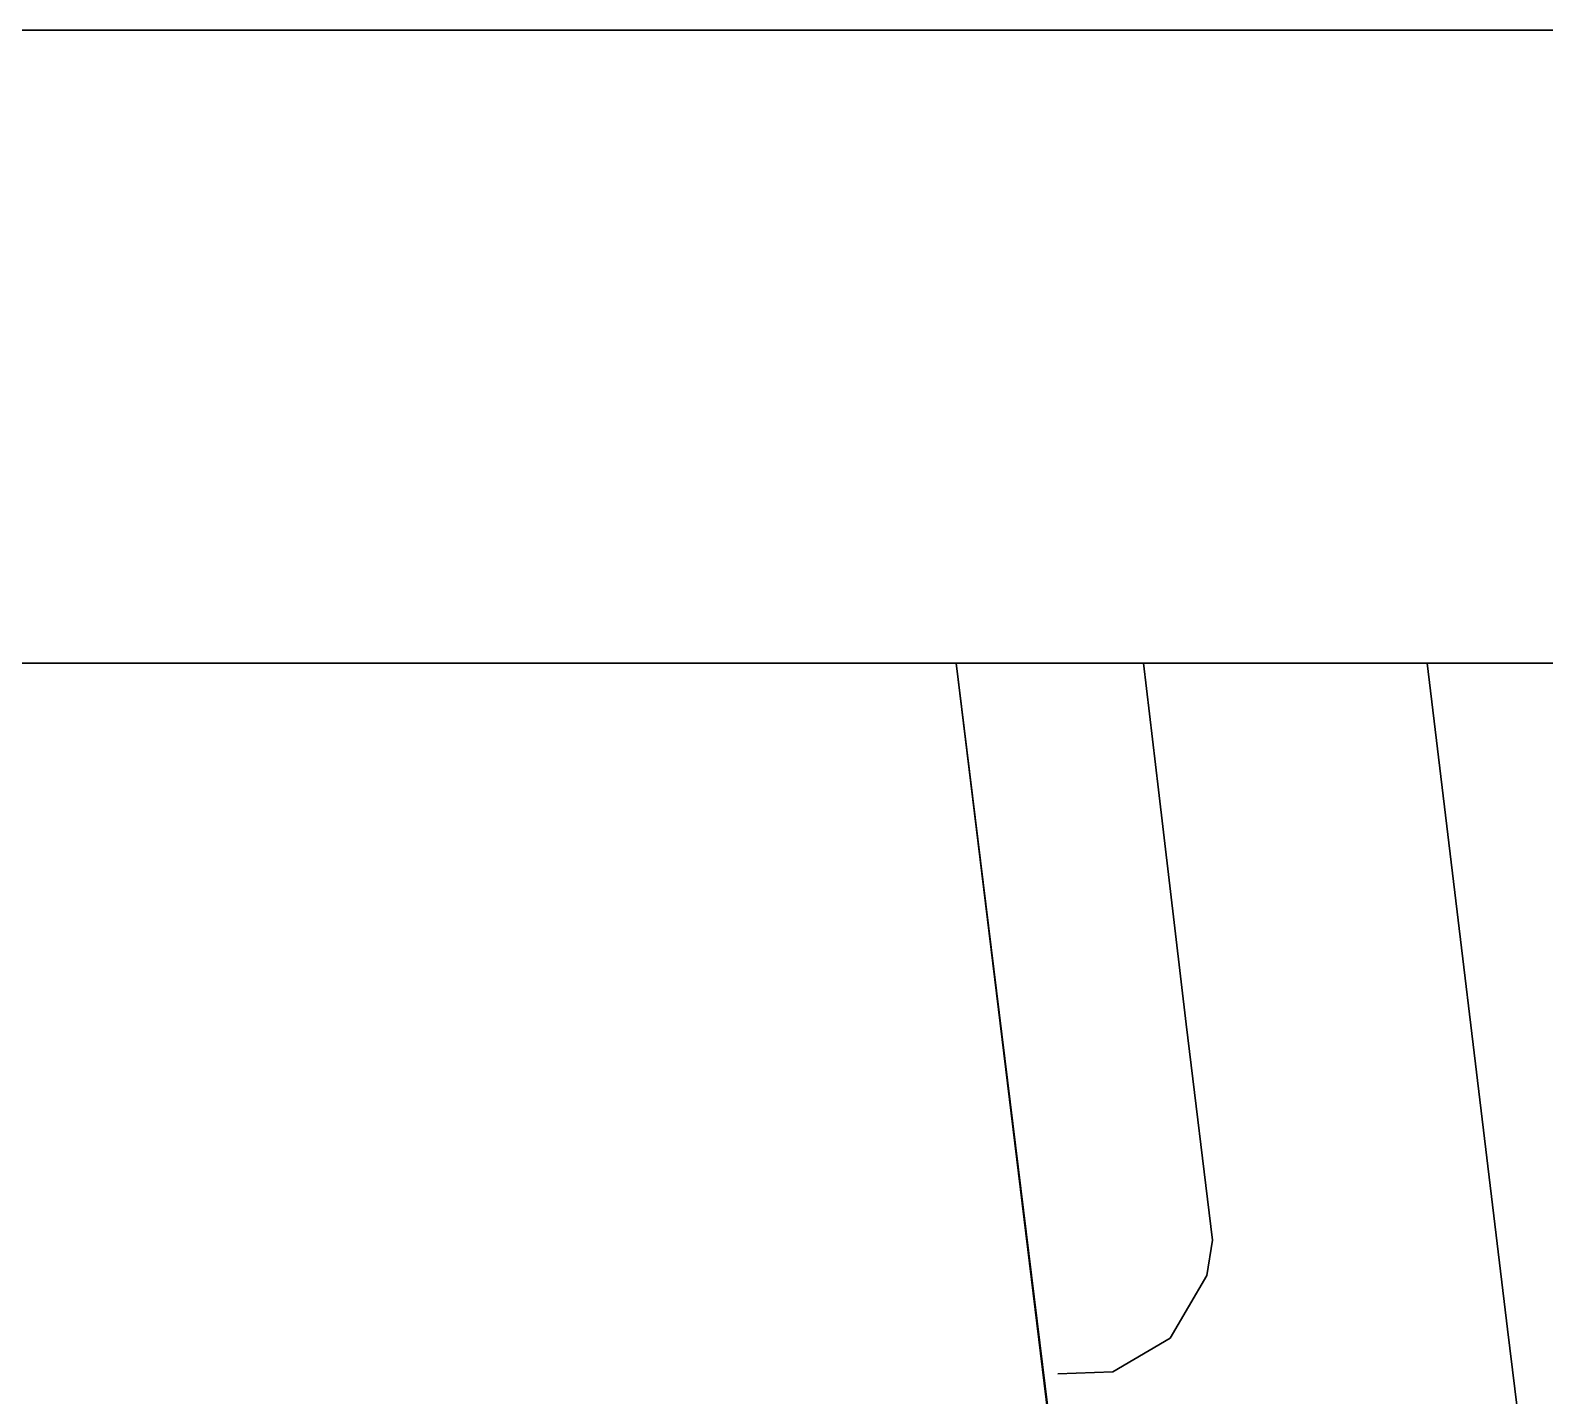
# Model space of a CAD drawing. Extents: x -15449 to 527173, y -170839 to 146543.
# Drawn here: x 15494.48 to 15512.69, y 7842.18 to 7858.6 of the extents above; entities that cross this region are included whole.
import ezdxf

# ---------------------------------------------------------------- set-up
doc = ezdxf.new("R2010")
doc.units = 0
doc.header["$LTSCALE"] = 8
doc.layers.get('0').update_dxf_attribs({"color": 1, "linetype": 'CONTINUOUS'})
doc.layers.add('G-IMPT', color=7, linetype='CONTINUOUS', lineweight=30)
doc.layers.add('Micron SGP Titleblock CAD template EDI$0$G-ANNO-TTLB', color=7, linetype='CONTINUOUS', lineweight=30)

# ---------------------------------------------------------------- blocks, each defined once
blk = doc.blocks.new('A$Cf1db08be')
blk.add_line((0, 71.334), (94.333, 71.334))
blk.add_lwpolyline([(0, 71.334), (94.333, 71.334), (94.333, 0.001), (0, 0.001)], close=True)
at = {"layer": 'G-IMPT'}
for p, q in [((33.534, 71.334), (34.96, 59.703)), ((34.969, 59.705), (33.537, 71.334)), ((35.968, 69.811), (35.788, 71.334)), ((39.196, 71.334), (40.164, 63.327)), ((36.301, 66.995), (35.968, 69.811)), ((36.618, 64.397), (36.301, 66.995)), ((36.551, 63.973), (36.618, 64.397)), ((36.109, 63.218), (36.551, 63.973)), ((35.42, 62.816), (36.109, 63.218)), ((40.164, 63.327), (41.392, 53.306)), ((34.756, 62.79), (35.42, 62.816))]:
    blk.add_line(p, q, dxfattribs=at)
blk = doc.blocks.new('Micron SGP Titleblock CAD template EDI$0$MU_SGP_ANTitleblock_A1_Type01_v1_1 - A1-419101-sample')
at = {"layer": 'Micron SGP Titleblock CAD template EDI$0$G-ANNO-TTLB'}
blk.add_line((728.5, 391), (829, 391), dxfattribs=at)
blk.add_blockref('A$Cf1db08be', (731.583, 312.055))
blk = doc.blocks.new('Micron SGP Titleblock CAD template EDI')
at = {"layer": 'Micron SGP Titleblock CAD template EDI$0$G-ANNO-TTLB'}
blk.add_blockref('Micron SGP Titleblock CAD template EDI$0$MU_SGP_ANTitleblock_A1_Type01_v1_1 - A1-419101-sample', (-3.846, 118.854), dxfattribs=at)

msp = doc.modelspace()

# ---------------------------------------------------------------- block references
msp.add_blockref('Micron SGP Titleblock CAD template EDI', (14744.3378, 7348.7447))

doc.saveas('drawing.dxf')
